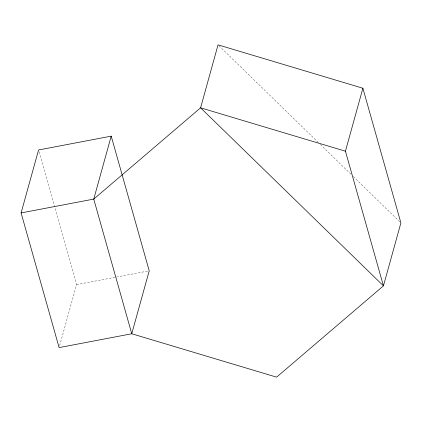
<?xml version="1.0" encoding="UTF-8"?>
<svg xmlns="http://www.w3.org/2000/svg" width="422" height="422" viewBox="0 0 422 422"><rect width="100%" height="100%" fill="white"/><g stroke="black" fill="none" stroke-linecap="round" stroke-linejoin="round"><path stroke-width="0.32" stroke-dasharray="2.11 1.58" d="M59.634 345.708L76.567 284.639L54.797 207.503M76.567 284.639L147.937 271.051M218.992 45.771L318.431 142.594M320.314 144.429L350.946 174.26M353.304 176.554L399.956 221.983M39.093 151.867L54.617 206.87"/><path stroke-width="0.63" d="M21.1 212.931L38.56 149.974L111.213 136.142L149.219 270.808L131.759 333.765L59.106 347.596L21.1 212.931L93.753 199.1L200.587 107.816L218.047 44.853L362.894 88.235L400.9 222.9L383.44 285.858L276.605 377.147L131.759 333.765L93.753 199.1L111.213 136.142M345.433 151.192L200.587 107.816L383.44 285.858L345.433 151.192L362.894 88.235"/></g></svg>
